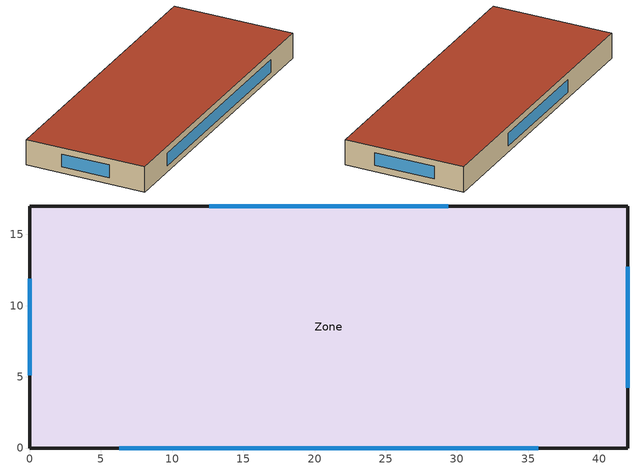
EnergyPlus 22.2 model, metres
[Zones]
Zone
 floor ground (Slab_Cons): 42,0 0,0 0,17 42,17 z0
 wall outside (ExtWall_Cons): 0,0 42,0 42,17 0,17 0,0 z0:3.6
 window (Win_Cons): 6.3,0 35.7,0 / 42,4.25 42,12.75 / 29.4,17 12.6,17 / 0,11.9 0,5.1 z0.9:2.7
 roof outside (Roof_Cons): 0,0 42,0 42,17 0,17 z3.6
[Building]
T1-test-08: 0, Suburbs, 0.04, 0.4, FullInteriorAndExterior, 25, 6
[Material]
Concrete200: MediumRough, 0.2, 1.311, 2240, 836.8, 0.9, 0.7, 0.7
WallIns: MediumRough, 0.1, 0.0955, 30, 1400, 0.9, 0.7, 0.7
Gypsum13: MediumRough, 0.0127, 0.16, 784.9, 830, 0.9, 0.7, 0.7
Membrane10: MediumRough, 0.0095, 0.16, 1121.3, 1460, 0.9, 0.7, 0.7
RoofIns: MediumRough, 0.2, 0.0848, 30, 1400, 0.9, 0.7, 0.7
Concrete100: MediumRough, 0.1, 1.311, 2240, 836.8, 0.9, 0.7, 0.7
Carpet: MediumRough, 0.0127, 0.06, 288, 1380, 0.9, 0.7, 0.7
[WindowMaterial:SimpleGlazingSystem]
Glazing: 2.5, 0.39, 0.57
[Construction]
ExtWall_Cons: Concrete200, WallIns, Gypsum13
Roof_Cons: Membrane10, RoofIns, Concrete100
Slab_Cons: Concrete100, Carpet
Win_Cons: Glazing
[Zone]
Zone: 0, 0, 0, 0, 1, 1, autocalculate, autocalculate
[People]
Zone_People: Zone, OCC_SCH, Area/Person, , , 7.5, 0.3, autocalculate, ACTIVITY_SCH
[Lights]
Zone_Lights: Zone, LTG_SCH, Watts/Area, , 7.7, , 0, 0.42, 0.18
[ElectricEquipment]
Zone_Equip: Zone, EQP_SCH, Watts/Area, , 8.1, , 0, 0.3, 0
[ZoneInfiltration:DesignFlowRate]
Zone_Infil: Zone, ALWAYS_ON, AirChanges/Hour, , , , 0.25, 1, 0, 0, 0
[HVACTemplate:Thermostat]
Tstat: HTGSETP_SCH, , CLGSETP_SCH
[HVACTemplate:Zone:IdealLoadsAirSystem]
Zone: Tstat
[Schedule:Compact]
ALWAYS_ON: Fraction, Through: 12/31, For: AllDays, Until: 24:00, 1
OCC_SCH: Fraction, Through: 12/31, For: Weekdays SummerDesignDay WinterDesignDay, Until: 07:00, 0, Until: 16:00, 1, Until: 24:00, 0, For: AllOtherDays, Until: 24:00, 0
LTG_SCH: Fraction, Through: 12/31, For: Weekdays SummerDesignDay WinterDesignDay, Until: 07:00, 0.05, Until: 16:00, 0.9, Until: 24:00, 0.05, For: AllOtherDays, Until: 24:00, 0.05
EQP_SCH: Fraction, Through: 12/31, For: Weekdays SummerDesignDay WinterDesignDay, Until: 07:00, 0.2, Until: 16:00, 0.9, Until: 24:00, 0.2, For: AllOtherDays, Until: 24:00, 0.2
HTGSETP_SCH: Temperature, Through: 12/31, For: Weekdays SummerDesignDay WinterDesignDay, Until: 07:00, 15.5, Until: 16:00, 21.5, Until: 24:00, 15.5, For: AllOtherDays, Until: 24:00, 15.5
CLGSETP_SCH: Temperature, Through: 12/31, For: Weekdays SummerDesignDay WinterDesignDay, Until: 07:00, 28, Until: 16:00, 23.5, Until: 24:00, 28, For: AllOtherDays, Until: 24:00, 28
ACTIVITY_SCH: Any, Through: 12/31, For: AllDays, Until: 24:00, 110
